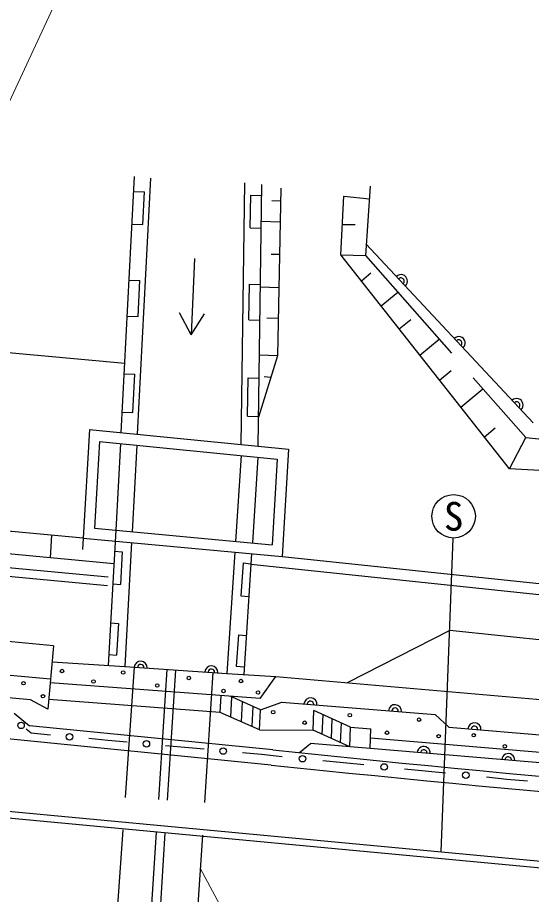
# Model space of a CAD drawing. Units: millimetres, scale not verified. Extents: x 40000 to 680000, y 20000 to 380000.
# Drawn here: x 283091 to 306744, y 280286 to 320629 of the extents above; entities that cross this region are included whole.
import ezdxf
from ezdxf.enums import TextEntityAlignment as Align

# ---------------------------------------------------------------- set-up
doc = ezdxf.new("R2010")
doc.units = ezdxf.units.MM
doc.header["$LTSCALE"] = 1000
doc.linetypes.add('DASHED', pattern=[7.5, 6, -1.5])
for name, color, linetype, lineweight in [('M-BGD', 7, 'Continuous', 25), ('M-BGD-EXST', 7, 'Continuous', 25), ('M-STR-HTXT', 7, 'Continuous', 13)]:
    doc.layers.add(name, color=color, linetype=linetype, lineweight=lineweight)
doc.styles.add('ＭＳ ゴシック', font='')
doc.styles.get('ＭＳ ゴシック').set_extended_font_data('MS Gothic')

msp = doc.modelspace()

# ---------------------------------------------------------------- linework, layer by layer
at = {"layer": 'M-BGD'}
for p, q in [((287855, 301534), (288476, 313319)), ((288611, 301458), (289233, 313243)), ((293385, 300982), (293556, 313026)), ((294162, 300905), (294333, 312949)), ((295203, 312775), (295051, 305068)), ((288440, 312630), (288940, 312614)), ((288861, 311110), (288940, 312614)), ((293804, 310954), (293826, 312460)), ((293826, 312460), (294325, 312444)), ((297973, 309718), (298109, 312411)), ((298109, 312411), (299286, 312287)), ((294790, 312209), (295192, 312193)), ((288361, 311126), (288861, 311110)), ((295173, 311222), (294308, 311238)), ((298638, 311090), (298042, 311090)), ((293804, 310954), (294304, 310938)), ((283686, 289238), (68098, 310019)), ((299140, 310210), (306829, 301976)), ((294768, 309749), (295144, 309749)), ((305730, 299862), (297973, 309718)), ((297973, 309718), (299103, 309683)), ((298916, 308519), (299351, 308882)), ((288224, 308544), (288724, 308528)), ((288637, 306879), (288724, 308528)), ((293744, 306717), (293768, 308369)), ((293768, 308369), (294267, 308353)), ((295113, 308197), (294265, 308222)), ((299828, 307360), (300590, 307996)), ((287270, 294879), (153547, 307527)), ((287233, 294481), (153513, 307128)), ((288137, 306895), (288637, 306879)), ((293744, 306717), (294244, 306702)), ((294572, 306810), (295085, 306799)), ((300662, 306301), (301191, 306743)), ((272063, 306172), (288023, 304734)), ((301607, 305101), (302491, 305839)), ((295051, 305068), (294181, 302248)), ((295051, 305068), (294221, 305092)), ((287997, 304231), (288497, 304216)), ((288404, 302464), (288497, 304216)), ((302515, 303947), (303054, 304397)), ((293681, 302297), (293706, 304051)), ((293706, 304051), (294206, 304035)), ((294441, 304110), (294749, 304091)), ((303493, 302705), (304507, 303551)), ((287904, 302480), (288404, 302464)), ((293681, 302297), (294181, 302281)), ((286401, 301679), (286106, 296681)), ((286401, 301679), (295566, 300765)), ((304574, 301331), (305078, 301752)), ((286869, 301130), (286633, 297134)), ((286869, 301130), (295039, 300315)), ((305730, 299862), (306486, 301307)), ((295566, 300765), (295277, 295829)), ((295039, 300315), (294808, 296375)), ((308286, 299725), (305730, 299862)), ((286633, 297134), (294808, 296375)), ((287609, 297043), (287267, 290817)), ((284655, 296816), (284597, 295772)), ((286106, 296681), (286076, 296150)), ((286106, 296681), (295277, 295829)), ((288338, 296473), (288025, 290767)), ((287556, 296085), (287914, 296052)), ((287914, 296052), (287832, 294545)), ((293089, 296032), (292727, 290455)), ((293866, 295960), (293505, 290403)), ((295277, 295829), (312333, 294039)), ((293469, 295536), (293372, 294031)), ((293469, 295536), (293836, 295502)), ((293835, 295477), (312286, 293541)), ((287474, 294578), (287832, 294545)), ((293372, 294031), (293739, 293997)), ((284746, 291730), (271193, 292955)), ((287375, 292779), (287733, 292745)), ((287733, 292745), (287653, 291298)), ((293255, 292232), (293161, 290786)), ((293255, 292232), (293622, 292198)), ((302993, 292431), (298265, 290020)), ((324013, 290249), (302993, 292431)), ((284746, 291730), (284485, 288813)), ((287295, 291331), (287653, 291298)), ((284680, 290989), (288025, 290767)), ((288025, 290767), (292727, 290455)), ((293161, 290786), (293528, 290752)), ((292727, 290455), (294974, 290306)), ((294257, 289308), (294974, 290306)), ((294974, 290306), (327947, 287442)), ((294257, 289308), (284594, 290028)), ((292418, 288663), (292460, 289442)), ((294278, 288784), (292870, 289411)), ((292907, 288445), (292957, 289373)), ((284485, 288813), (283686, 289238)), ((292418, 288663), (284524, 289251)), ((293396, 288227), (293446, 289155)), ((293885, 288009), (293935, 288937)), ((294278, 288784), (295250, 289137)), ((295250, 289137), (302314, 288567)), ((282943, 288626), (283639, 288048)), ((294228, 287857), (292418, 288663)), ((294228, 287857), (294278, 288784)), ((296693, 287840), (296729, 288747)), ((298420, 287984), (296729, 288747)), ((297115, 287650), (297152, 288556)), ((302314, 288567), (302945, 287983)), ((297538, 287459), (297574, 288365)), ((297960, 287268), (297997, 288174)), ((283717, 287703), (283485, 287884)), ((294839, 286937), (283639, 288048)), ((284602, 287621), (283717, 287703)), ((294228, 287857), (296693, 287840)), ((298383, 287077), (296693, 287840)), ((298383, 287077), (298420, 287984)), ((298420, 287984), (299352, 287906)), ((299315, 286999), (299352, 287906)), ((302945, 287983), (329796, 285748)), ((294767, 286241), (280831, 287624)), ((287254, 287375), (286370, 287457)), ((288138, 287293), (287254, 287375)), ((329890, 284915), (299334, 287476)), ((290790, 287047), (289906, 287129)), ((291674, 286965), (290790, 287047)), ((296061, 286809), (296582, 287228)), ((299315, 286999), (296582, 287228)), ((331462, 284305), (299315, 286999)), ((294326, 286719), (293442, 286801)), ((295266, 286624), (294326, 286719)), ((298087, 286340), (297147, 286435)), ((299027, 286245), (298087, 286340)), ((301847, 285960), (300907, 286055)), ((302787, 285865), (301847, 285960)), ((305608, 285581), (304668, 285676)), ((267182, 285267), (315043, 280773)), ((267210, 285566), (315069, 281072)), ((306556, 285495), (305608, 285581))]:
    msp.add_line(p, q, dxfattribs=at)
at = {"layer": 'M-BGD', "linetype": 'DASHED'}
for p, q in [((299326, 312867), (299103, 309683)), ((299103, 309683), (306486, 301307)), ((287828, 301034), (287609, 297043)), ((306486, 301307), (343240, 297656)), ((288585, 300959), (288366, 296973)), ((293378, 300480), (293121, 296531)), ((294154, 300403), (293898, 296459)), ((288459, 290738), (287125, 271572)), ((289959, 290638), (288723, 271448)), ((290359, 290612), (289122, 271411)), ((292083, 290498), (290843, 271252))]:
    msp.add_line(p, q, dxfattribs=at)
at = {"layer": 'M-BGD'}
for points in [[(286106, 296681), (149798, 309356), (68754, 317334)], [(284609, 290196), (222658, 295823), (68178, 310919)]]:
    msp.add_lwpolyline(points, dxfattribs=at)
at = {"layer": 'M-BGD', "linetype": 'DASHED'}
msp.add_lwpolyline([(287524, 295492), (144124, 309227), (68699, 316719)], dxfattribs=at)
at = {"layer": 'M-BGD'}
for centre, radius in [((285135, 290566), 80), ((287951, 290497), 80), ((283366, 290003), 80), ((286589, 290081), 80), ((290976, 290243), 80), ((293376, 290105), 80), ((289521, 289897), 80), ((292568, 289643), 80), ((284263, 289405), 80), ((294161, 289574), 80), ((294854, 288673), 80), ((298386, 288535), 80), ((283252, 288065), 150), ((296308, 288188), 80), ((301572, 288327), 80), ((285486, 287539), 150), ((300094, 287727), 80), ((304088, 287611), 80), ((289022, 287211), 150), ((302472, 287565), 80), ((292558, 286883), 150), ((305520, 287103), 80), ((296206, 286530), 150), ((299967, 286150), 150), ((303727, 285771), 150)]:
    msp.add_circle(centre, radius, dxfattribs=at)
for centre, radius, start, end in [((300736, 308502), 300, 313.037, 133.037), ((300736, 308502), 150, 313.037, 133.037), ((303397, 305651), 300, 313.037, 133.037), ((303397, 305651), 150, 313.037, 133.037), ((306059, 302801), 300, 313.037, 133.037), ((306059, 302801), 150, 313.037, 133.037), ((288758, 290718), 300, 356.204, 176.2039), ((288758, 290718), 150, 356.204, 176.2039), ((292012, 290502), 300, 356.204, 176.2039), ((292012, 290502), 150, 356.204, 176.2039), ((296574, 289030), 300, 355.3913, 175.3913), ((296574, 289030), 150, 355.3913, 175.3913), ((300462, 288717), 300, 355.3913, 175.3913), ((300462, 288717), 150, 355.3913, 175.3913), ((304122, 287885), 300, 355.2416, 175.2416), ((304122, 287885), 150, 355.2416, 175.2416), ((389875, 1189273), 907327, 263.98762, 266.408), ((301787, 286792), 300, 355.2099, 175.2099), ((301787, 286792), 150, 355.2099, 175.2099), ((305673, 286467), 300, 355.2099, 175.2099), ((305673, 286467), 150, 355.2099, 175.2099), ((389875, 1189273), 908027, 263.98775, 266.40808)]:
    msp.add_arc(centre, radius, start, end, dxfattribs=at)
at = {"layer": 'M-BGD-EXST'}
for p, q in [((291239, 309539), (291076, 306024)), ((291076, 306024), (290546, 307050)), ((291076, 306024), (291699, 306996)), ((303124, 296684), (302575, 282245))]:
    msp.add_line(p, q, dxfattribs=at)
msp.add_circle((303162, 297683), 1000, dxfattribs=at)
at = {"layer": 'M-STR-HTXT'}
for p, q in [((267233, 283582), (286432, 324730)), ((291503, 281502), (306405, 253705))]:
    msp.add_line(p, q, dxfattribs=at)

# ---------------------------------------------------------------- texts
at = {"layer": 'M-BGD-EXST', "style": 'ＭＳ ゴシック'}
msp.add_text('S', height=1320, dxfattribs=at).set_placement((303162, 297683), align=Align.MIDDLE_CENTER)

doc.saveas('drawing.dxf')
